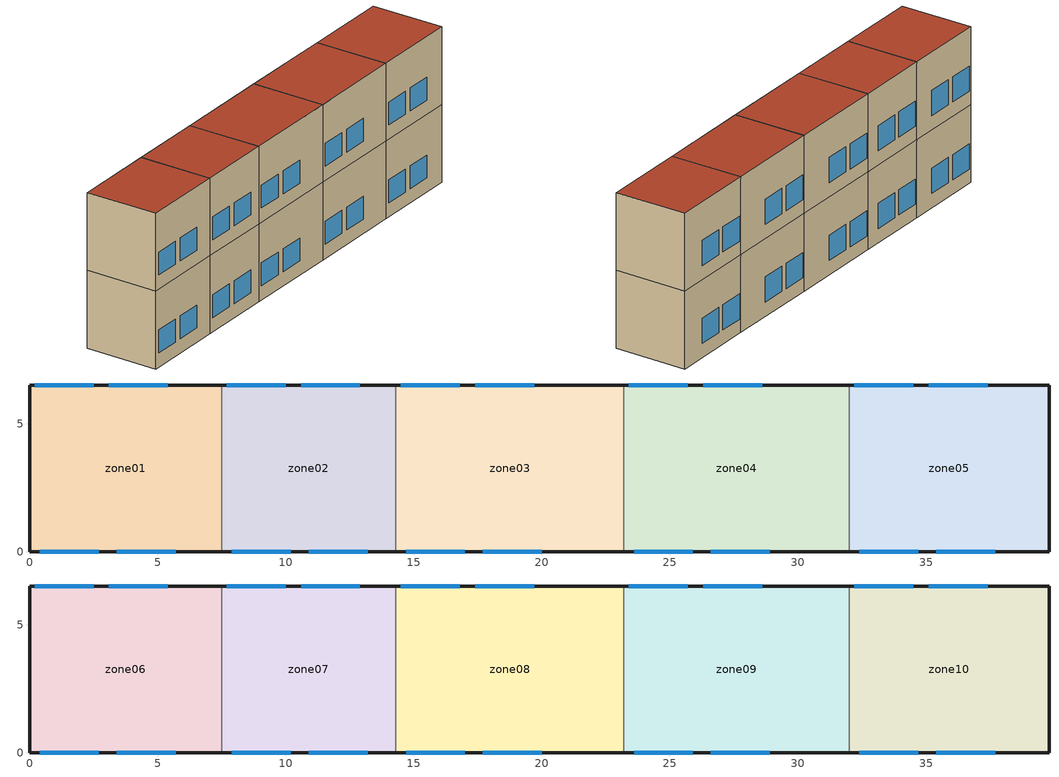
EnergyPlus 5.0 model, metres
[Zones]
zone01
 floor ground (GROUND_FLOOR): 0,0 0,6.5 7.5,6.5 7.5,0 z0
 wall outside (EXT_WALL): 7.5,6.5 0,6.5 0,0 7.5,0 z0:6.8
 wall to zone02 (ADJ_WALL): 7.5,0 7.5,6.5 z0:6.8
 window (EXT_WINDOW1): 0.4,0 2.7,0 / 3.4,0 5.7,0 z1.25:3.25; 2.5,6.5 0.2,6.5 / 5.4,6.5 3.1,6.5 z1.25:3.45
 ceiling to zone06 (ADJ_CEILING): 7.5,0 7.5,6.5 0,6.5 0,0 z6.8
zone02
 floor ground (GROUND_FLOOR): 7.5,0 7.5,6.5 14.3,6.5 14.3,0 z0
 wall outside (EXT_WALL): 14.3,6.5 7.5,6.5 / 7.5,0 14.3,0 z0:6.8
 wall to zone03 (ADJ_WALL): 14.3,0 14.3,6.5 z0:6.8
 wall to zone01 (ADJ_WALL): 7.5,6.5 7.5,0 z0:6.8
 window (EXT_WINDOW1): 7.9,0 10.2,0 / 10.9,0 13.2,0 z1.25:3.25; 10,6.5 7.7,6.5 / 12.9,6.5 10.6,6.5 z1.25:3.45
 ceiling to zone07 (ADJ_CEILING): 14.3,0 14.3,6.5 7.5,6.5 7.5,0 z6.8
zone03
 floor ground (GROUND_FLOOR): 14.3,0 14.3,6.5 23.2,6.5 23.2,0 z0
 wall outside (EXT_WALL): 23.2,6.5 14.3,6.5 / 14.3,0 23.2,0 z0:6.8
 wall to zone04 (ADJ_WALL): 23.2,0 23.2,6.5 z0:6.8
 wall to zone02 (ADJ_WALL): 14.3,6.5 14.3,0 z0:6.8
 window (EXT_WINDOW1): 14.7,0 17,0 / 17.7,0 20,0 z1.25:3.25; 16.8,6.5 14.5,6.5 / 19.7,6.5 17.4,6.5 z1.25:3.45
 ceiling to zone08 (ADJ_CEILING): 23.2,0 23.2,6.5 14.3,6.5 14.3,0 z6.8
zone04
 floor ground (GROUND_FLOOR): 23.2,0 23.2,6.5 32,6.5 32,0 z0
 wall outside (EXT_WALL): 32,6.5 23.2,6.5 / 23.2,0 32,0 z0:6.8
 wall to zone05 (ADJ_WALL): 32,0 32,6.5 z0:6.8
 wall to zone03 (ADJ_WALL): 23.2,6.5 23.2,0 z0:6.8
 window (EXT_WINDOW1): 23.6,0 25.9,0 / 26.6,0 28.9,0 z1.25:3.25; 25.7,6.5 23.4,6.5 / 28.6,6.5 26.3,6.5 z1.25:3.45
 ceiling to zone09 (ADJ_CEILING): 32,0 32,6.5 23.2,6.5 23.2,0 z6.8
zone05
 floor ground (GROUND_FLOOR): 32,0 32,6.5 39.8,6.5 39.8,0 z0
 wall outside (EXT_WALL): 32,0 39.8,0 39.8,6.5 32,6.5 z0:6.8
 wall to zone04 (ADJ_WALL): 32,6.5 32,0 z0:6.8
 window (EXT_WINDOW1): 32.4,0 34.7,0 / 35.4,0 37.7,0 z1.25:3.25; 34.5,6.5 32.2,6.5 / 37.4,6.5 35.1,6.5 z1.25:3.45
 ceiling to zone10 (ADJ_CEILING): 39.8,0 39.8,6.5 32,6.5 32,0 z6.8
zone06
 floor to zone01 (ADJ_CEILING): 0,0 0,6.5 7.5,6.5 7.5,0 z6.8
 wall outside (EXT_WALL): 7.5,6.5 0,6.5 0,0 7.5,0 z6.8:13.6
 wall to zone07 (ADJ_WALL): 7.5,0 7.5,6.5 z6.8:13.6
 window (EXT_WINDOW1): 0.4,0 2.7,0 / 3.4,0 5.7,0 z8.05:10.05; 2.5,6.5 0.2,6.5 / 5.4,6.5 3.1,6.5 z8.05:10.25
 roof outside (EXT_ROOF): 7.5,0 7.5,6.5 0,6.5 0,0 z13.6
zone07
 floor to zone02 (ADJ_CEILING): 7.5,0 7.5,6.5 14.3,6.5 14.3,0 z6.8
 wall outside (EXT_WALL): 14.3,6.5 7.5,6.5 / 7.5,0 14.3,0 z6.8:13.6
 wall to zone08 (ADJ_WALL): 14.3,0 14.3,6.5 z6.8:13.6
 wall to zone06 (ADJ_WALL): 7.5,6.5 7.5,0 z6.8:13.6
 window (EXT_WINDOW1): 7.9,0 10.2,0 / 10.9,0 13.2,0 z8.05:10.05; 10,6.5 7.7,6.5 / 12.9,6.5 10.6,6.5 z8.05:10.25
 roof outside (EXT_ROOF): 14.3,0 14.3,6.5 7.5,6.5 7.5,0 z13.6
zone08
 floor to zone03 (ADJ_CEILING): 14.3,0 14.3,6.5 23.2,6.5 23.2,0 z6.8
 wall outside (EXT_WALL): 23.2,6.5 14.3,6.5 / 14.3,0 23.2,0 z6.8:13.6
 wall to zone09 (ADJ_WALL): 23.2,0 23.2,6.5 z6.8:13.6
 wall to zone07 (ADJ_WALL): 14.3,6.5 14.3,0 z6.8:13.6
 window (EXT_WINDOW1): 14.7,0 17,0 / 17.7,0 20,0 z8.05:10.05; 16.8,6.5 14.5,6.5 / 19.7,6.5 17.4,6.5 z8.05:10.25
 roof outside (EXT_ROOF): 23.2,0 23.2,6.5 14.3,6.5 14.3,0 z13.6
zone09
 floor to zone04 (ADJ_CEILING): 23.2,0 23.2,6.5 32,6.5 32,0 z6.8
 wall outside (EXT_WALL): 32,6.5 23.2,6.5 / 23.2,0 32,0 z6.8:13.6
 wall to zone10 (ADJ_WALL): 32,0 32,6.5 z6.8:13.6
 wall to zone08 (ADJ_WALL): 23.2,6.5 23.2,0 z6.8:13.6
 window (EXT_WINDOW1): 23.6,0 25.9,0 / 26.6,0 28.9,0 z8.05:10.05; 25.7,6.5 23.4,6.5 / 28.6,6.5 26.3,6.5 z8.05:10.25
 roof outside (EXT_ROOF): 32,0 32,6.5 23.2,6.5 23.2,0 z13.6
zone10
 floor to zone05 (ADJ_CEILING): 32,0 32,6.5 39.8,6.5 39.8,0 z6.8
 wall outside (EXT_WALL): 32,0 39.8,0 39.8,6.5 32,6.5 z6.8:13.6
 wall to zone09 (ADJ_WALL): 32,6.5 32,0 z6.8:13.6
 window (EXT_WINDOW1): 32.4,0 34.7,0 / 35.4,0 37.7,0 z8.05:10.05; 34.5,6.5 32.2,6.5 / 37.4,6.5 35.1,6.5 z8.05:10.25
 roof outside (EXT_ROOF): 39.8,0 39.8,6.5 32,6.5 32,0 z13.6
[Building]
zone03: North Axis {deg}=0; Terrain=City; Loads Convergence Tolerance Value=0; Temperature Convergence Tolerance Value {deltaC}=0; Solar Distribution=FullInteriorAndExterior; Maximum Number of Warmup Days=0
[Site:Location]
not used: Latitude {deg}=0; Longitude {deg}=0; Time Zone {hr}=0; Elevation {m}=0
[Construction]
GROUND_FLOOR; EXT_WALL; EXT_ROOF; ADJ_WALL; ADJ_CEILING; EXT_WINDOW1: 
[WindowProperty:ShadingControl]
ESHADE=0; ISHADE=INPUT 1*MAX_ISHADE : SHADECNTRL=ISHADE_INTERNAL
[SurfaceProperty:OtherSideCoefficients]
BOUNDARY=IDENTICAL; BOUNDARY=INPUT 1*TBOUNDARY; BOUNDARY=INPUT 1*TBOUNDARY_2; BOUNDARY=INPUT 1*TBOUNDARY_3; BOUNDARY=INPUT 1*TGROUND; BOUNDARY=20; BOUNDARY=15
[Zone]
zone01; zone02; zone03; zone04; zone05; zone06; zone07; zone08; zone09; zone10: 0, 0, 0, 0, , 1
